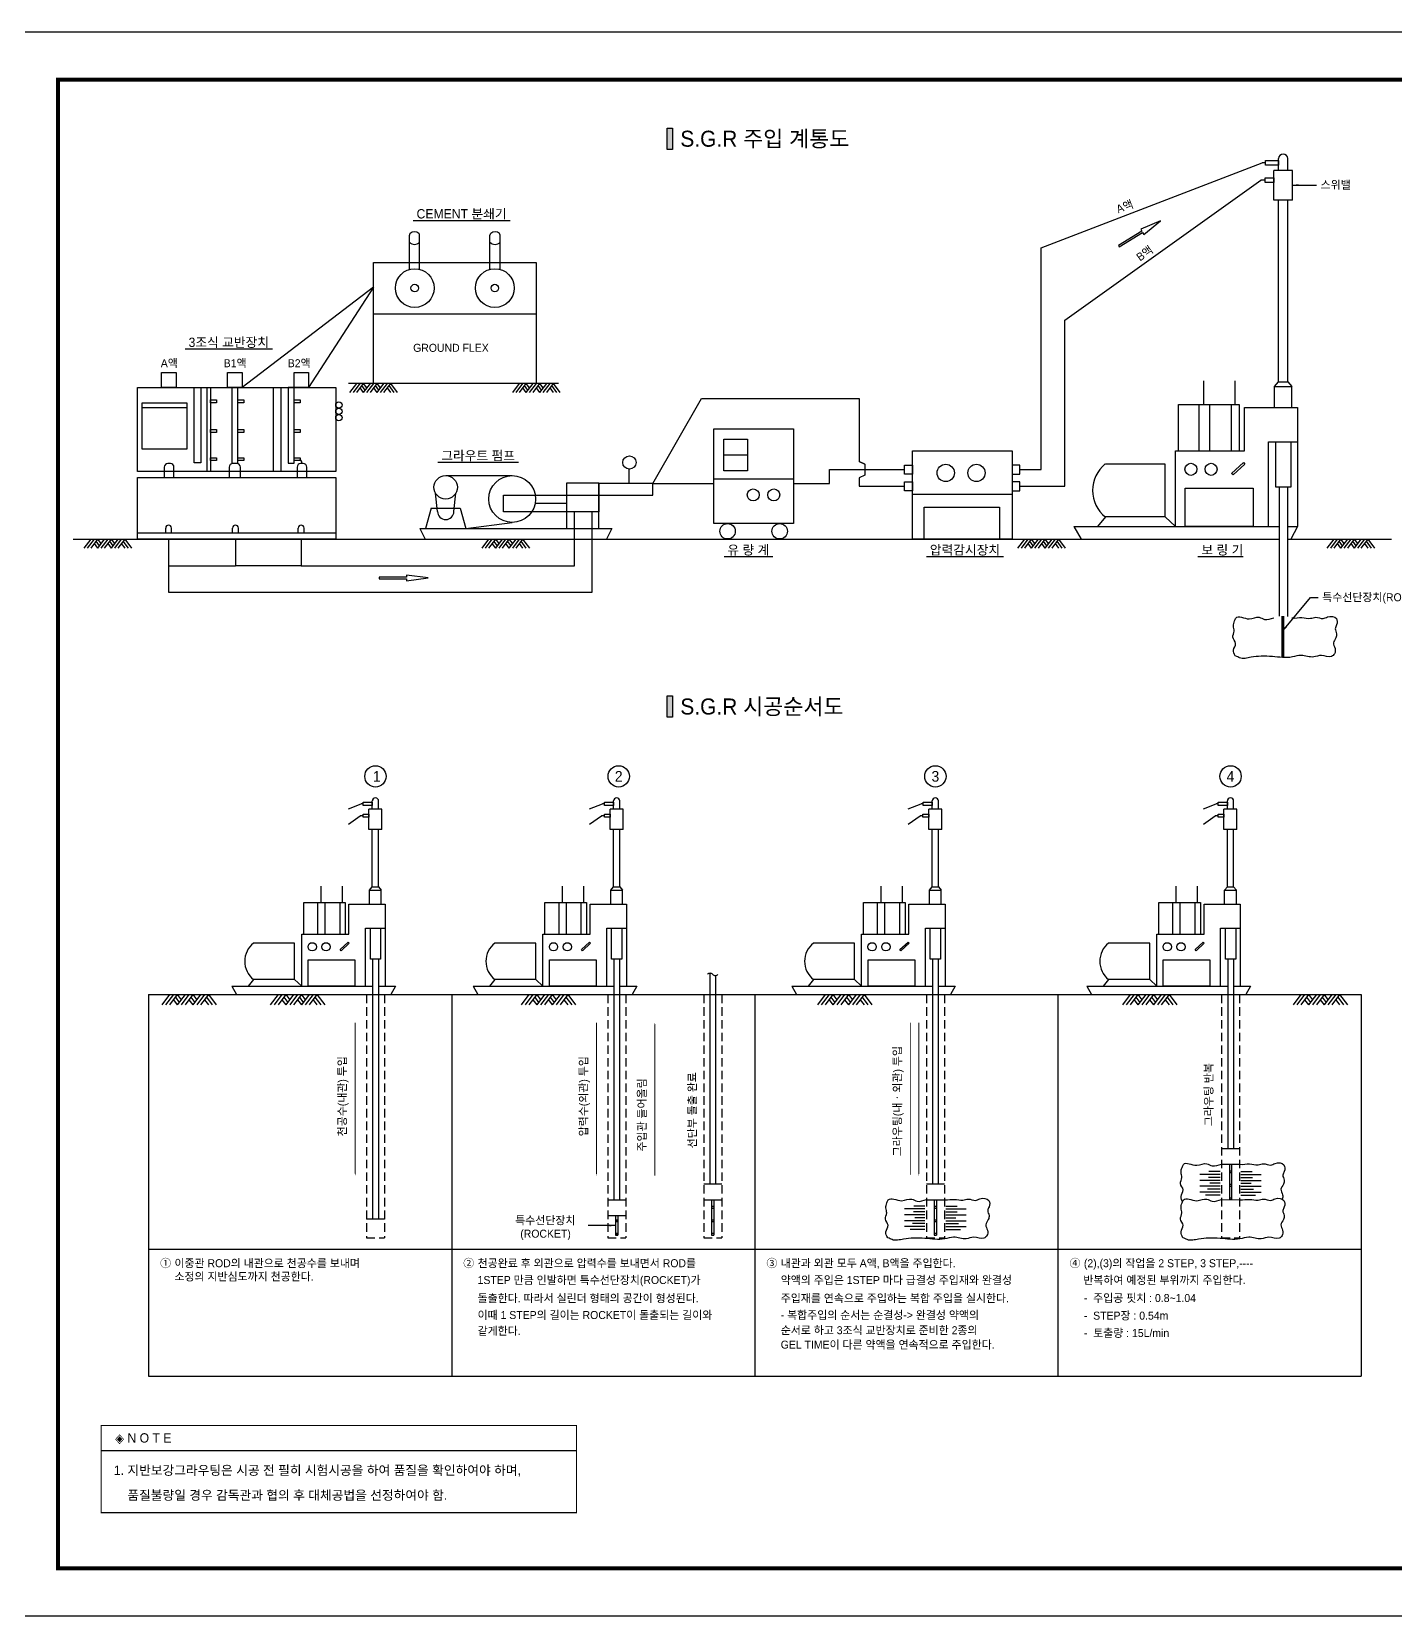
# Model space of a CAD drawing. Header units: millimetres. Extents: x 1073475 to 2890243, y -1340830 to -367733.
# Drawn here: x 2798062 to 2803177, y -373673 to -367733 of the extents above; entities that cross this region are included whole.
import ezdxf
from ezdxf.enums import TextEntityAlignment as Align

# ---------------------------------------------------------------- set-up
doc = ezdxf.new("R2010")
doc.units = ezdxf.units.MM
doc.header["$LTSCALE"] = 50
doc.linetypes.add('HIDDEN', pattern=[9.525, 6.35, -3.175])
for name, color, linetype in [('0-재료표-1', 3, 'Continuous'), ('0-재료표-T', 7, 'Continuous'), ('11', 11, 'Continuous'), ('2', 3, 'Continuous'), ('C-TE', 7, 'Continuous'), ('TEX', 3, 'Continuous'), ('TEXT', 3, 'Continuous'), ('TITLE-2', 3, 'Continuous')]:
    doc.layers.add(name, color=color, linetype=linetype)
doc.styles.add('RXHG', font='arial.ttf')
doc.styles.get("Standard").update_dxf_attribs({"font": ''})
doc.styles.add('돋움', font='')
doc.styles.get('Standard').set_extended_font_data('Dotum')
doc.styles.get('돋움').set_extended_font_data('Dotum')

# ---------------------------------------------------------------- blocks, each defined once
blk = doc.blocks.new('dbox')
at = {"layer": '11'}
for p, q in [((4288, 57600), (81088, 57600)), ((4288, 1800), (4288, 57600)), ((81088, 1800), (4288, 1800))]:
    blk.add_line(p, q, dxfattribs=at)
at = {"layer": '11', "const_width": 150}
blk.add_lwpolyline([(81088, 1800), (4288, 1800), (4288, 57600), (81088, 57600)], close=True, dxfattribs=at)
at = {"layer": 'TEXT', "color": 7}
for p, q in [((0, 59400), (84100, 59400)), ((84100, 0), (0, 0))]:
    blk.add_line(p, q, dxfattribs=at)
at = {"layer": 'TEX', "color": 6, "linetype": 'Continuous', "style": 'RXHG', "width": 1}
for tag, p in [('일자', (76628, 15972)), ('축척', (76628, 13925)), ('설계번호', (76684, 12170))]:
    blk.add_attdef(tag, p, '', height=300, dxfattribs=at)
at = {"layer": 'TEX', "color": 7, "linetype": 'Continuous', "style": 'RXHG', "width": 1}
blk.add_attdef('파일명', (81840, 4453), '', height=300, rotation=90, dxfattribs=at)
at = {"layer": 'TEX', "linetype": 'Continuous', "style": 'RXHG', "width": 1}
for tag, p in [('도면명-1', (77799, 3389)), ('도면명-2', (77799, 2662))]:
    blk.add_attdef(tag, text='', height=400, dxfattribs=at).set_placement(p, align=Align.CENTER)
blk = doc.blocks.new('A$C6CFE5EF2')
at = {"layer": 'C-TE'}
for p, q in [((243, 324), (0, 0)), ((364, 324), (121, 0)), ((486, 324), (243, 0)), ((364, 162), (486, 0)), ((425, 243), (547, 81)), ((486, 324), (607, 162)), ((729, 324), (486, 0)), ((850, 324), (607, 0)), ((972, 324), (729, 0)), ((850, 162), (972, 0)), ((911, 243), (1033, 81)), ((972, 324), (1093, 162)), ((1215, 324), (972, 0)), ((1336, 324), (1093, 0)), ((1458, 324), (1215, 0)), ((1336, 162), (1458, 0)), ((1397, 243), (1579, 0)), ((1458, 324), (1701, 0))]:
    blk.add_line(p, q, dxfattribs=at)
blk = doc.blocks.new('A$C1D064F1F')
at = {"color": 255}
blk.add_wipeout([(0, 0), (1836.4, 0), (1836.4, -381.5), (0, -381.5)], dxfattribs=at).dxf.layer = '0-재료표-1'
at = {"layer": '0-재료표-1'}
blk.add_line((27.2, -120.6), (1809.1, -120.6), dxfattribs=at)
at = {"layer": '0-재료표-1', "const_width": 3.89}
blk.add_lwpolyline([(1809.1, -354.2), (1809.1, -27.2), (27.2, -27.2), (27.2, -354.2)], close=True, dxfattribs=at)
at = {"layer": '0-재료표-T', "style": '돋움'}
for s, p in [('◈ N O T E', (79.3, -73.9)), ('1. 지반보강그라우팅은 시공 전 필히 시험시공을 하여 품질을 확인하여야 하며,', (74.3, -195.1)), ('    품질불량일 경우 감독관과 협의 후 대체공법을 선정하여야 함.', (74.3, -288.5))]:
    blk.add_text(s, height=35, dxfattribs=at).set_placement(p, align=Align.MIDDLE_LEFT)

msp = doc.modelspace()

# ---------------------------------------------------------------- hatches: boundary and pattern name
h = msp.add_hatch(color=256)
h.paths.add_polyline_path([(2802563.1, -372009.9), (2802563.1, -372002.9), (2802554.5, -372002.9), (2802554.5, -372009.9)])
h.paths.add_polyline_path([(2802554.5, -372060.3), (2802563.1, -372060.3), (2802563.1, -372053.3), (2802554.5, -372053.3)])
h.paths.add_polyline_path([(2802563.1, -372110.8), (2802563.1, -372103.8), (2802554.5, -372103.8), (2802554.5, -372110.8)])
h = msp.add_hatch(color=256)
h.paths.add_polyline_path([(2800621.1, -372143.1), (2800621.1, -372136.1), (2800612.5, -372136.1), (2800612.5, -372143.1)])
h.paths.add_polyline_path([(2800612.5, -372193.6), (2800621.1, -372193.6), (2800621.1, -372186.6), (2800612.5, -372186.6)])
h.paths.add_polyline_path([(2800621.1, -372244), (2800621.1, -372237), (2800612.5, -372237), (2800612.5, -372244)])
h = msp.add_hatch(color=256)
h.paths.add_polyline_path([(2801456.1, -372143.1), (2801456.1, -372136.1), (2801447.5, -372136.1), (2801447.5, -372143.1)])
h.paths.add_polyline_path([(2801447.5, -372193.6), (2801456.1, -372193.6), (2801456.1, -372186.6), (2801447.5, -372186.6)])
h.paths.add_polyline_path([(2801456.1, -372244), (2801456.1, -372237), (2801447.5, -372237), (2801447.5, -372244)])
h = msp.add_hatch(color=256)
h.paths.add_polyline_path([(2800261.1, -372193.6), (2800261.1, -372186.6), (2800252.5, -372186.6), (2800252.5, -372193.6)])
h.paths.add_polyline_path([(2800261.1, -372244), (2800261.1, -372237), (2800252.5, -372237), (2800252.5, -372244)])
at = {"layer": 'TITLE-2'}
for points in [[(2800445.2, -368174.2), (2800465.2, -368174.2), (2800465.2, -368094.2), (2800445.2, -368094.2)], [(2800445.2, -370302.6), (2800465.2, -370302.6), (2800465.2, -370222.6), (2800445.2, -370222.6)]]:
    msp.add_hatch(color=2, dxfattribs=at).paths.add_polyline_path(points)

# ---------------------------------------------------------------- linework, layer by layer
at = {"color": 1}
for p, q in [((2802739.2, -368253.2), (2802739.2, -368208.7)), ((2802773.4, -368253.2), (2802773.4, -368208.7)), ((2802689.8, -368225), (2802677.9, -368225)), ((2802720.8, -368364.5), (2802720.8, -368253.2)), ((2802791.9, -368253.2), (2802720.8, -368253.2)), ((2802791.9, -368364.5), (2802791.9, -368253.2)), ((2802688.7, -368289.9), (2802672.9, -368289.9)), ((2802791.9, -368364.5), (2802720.8, -368364.5)), ((2799478.9, -368624.3), (2799478.9, -368496.1)), ((2799517.2, -368623.8), (2799517.2, -368496.1)), ((2799781.3, -368623.8), (2799781.3, -368496.1)), ((2799819.6, -368624.3), (2799819.6, -368496.1)), ((2799344.1, -368790.6), (2799954.4, -368790.6)), ((2802459.1, -369131.1), (2802459.1, -369042.4)), ((2802576.6, -369131.1), (2802576.6, -369042.4)), ((2802724.2, -369062.9), (2802739.2, -369045.6)), ((2802739.2, -369045.6), (2802773.4, -369045.6)), ((2802773.4, -369045.6), (2802788.4, -369062.9)), ((2798814.3, -369352), (2798814.3, -369066.2)), ((2798835.8, -369352.5), (2798835.8, -369066.2)), ((2798968.2, -369066.2), (2798968.2, -369382.1)), ((2798997, -369066.2), (2798997, -369382.1)), ((2802724.2, -369141.2), (2802724.2, -369062.9)), ((2802724.2, -369062.9), (2802788.4, -369062.9)), ((2802788.4, -369141.2), (2802788.4, -369062.9)), ((2798476.3, -369142.4), (2798644.3, -369142.4)), ((2802363.9, -369303.7), (2802363.9, -369131.1)), ((2802363.9, -369131.1), (2802591.4, -369131.1)), ((2802440.6, -369303.7), (2802440.6, -369131.1)), ((2802480.8, -369303.7), (2802480.8, -369131.1)), ((2802562.5, -369303.7), (2802562.5, -369131.1)), ((2802591.4, -369131.1), (2802591.4, -369303.7)), ((2802701.6, -369270.8), (2802810, -369270.8)), ((2802701.6, -369588), (2802701.6, -369270.8)), ((2800747, -369320.2), (2800658, -369320.2)), ((2799615.1, -369397.1), (2799864.6, -369397.1)), ((2802314.3, -369353.6), (2802089.3, -369353.6)), ((2802314.3, -369551.8), (2802314.3, -369353.6)), ((2799584.3, -369531.1), (2799577.3, -369463.1)), ((2799645.8, -369531.1), (2799652.9, -369463.1)), ((2800620.9, -369409.7), (2800919.1, -369409.7)), ((2801366.4, -369467.1), (2801739.3, -369467.1)), ((2799561, -369519.5), (2799539.7, -369595.2)), ((2799561, -369519.5), (2799669.2, -369519.5)), ((2799669.2, -369519.5), (2799690.4, -369595.2)), ((2800068.7, -369502.1), (2799950.6, -369502.1)), ((2799690.4, -369595.2), (2799864.6, -369572.5)), ((2802089.3, -369551.8), (2802060, -369588)), ((2802314.3, -369551.8), (2802089.3, -369551.8)), ((2802353, -369588), (2802314.3, -369551.8)), ((2799202.6, -369613.2), (2798459.3, -369613.2)), ((2798564.9, -369613.2), (2798564.9, -369593.6)), ((2798586.7, -369613.2), (2798586.7, -369593.6)), ((2798815.5, -369613.2), (2798815.5, -369593.6)), ((2798837.4, -369613.2), (2798837.4, -369593.6)), ((2799062, -369613.2), (2799062, -369593.6)), ((2799083.8, -369613.2), (2799083.8, -369593.6)), ((2799518.4, -369595.2), (2799538.6, -369634.8)), ((2799518.4, -369595.2), (2800238.8, -369595.2)), ((2800238.8, -369595.2), (2800218.5, -369634.8)), ((2801971.1, -369588), (2801998, -369634.8)), ((2801971.1, -369588), (2802741, -369588)), ((2802772, -369588), (2802810, -369588)), ((2802810, -369588), (2802784.6, -369634.8)), ((2799250.1, -370645.9), (2799297.9, -370627.6)), ((2799306, -370627.6), (2799297.9, -370627.6)), ((2799376.1, -370646.9), (2799327.3, -370646.9)), ((2799327.3, -370723.2), (2799327.3, -370646.9)), ((2799339.9, -370646.9), (2799339.9, -370616.4)), ((2799363.4, -370646.9), (2799363.4, -370616.4)), ((2799376.1, -370723.2), (2799376.1, -370646.9)), ((2800155.1, -370645.9), (2800202.9, -370627.6)), ((2800211, -370627.6), (2800202.9, -370627.6)), ((2800281.1, -370646.9), (2800232.3, -370646.9)), ((2800232.3, -370723.2), (2800232.3, -370646.9)), ((2800244.9, -370646.9), (2800244.9, -370616.4)), ((2800268.4, -370646.9), (2800268.4, -370616.4)), ((2800281.1, -370723.2), (2800281.1, -370646.9)), ((2801350.1, -370645.9), (2801397.9, -370627.6)), ((2801406, -370627.6), (2801397.9, -370627.6)), ((2801476.1, -370646.9), (2801427.3, -370646.9)), ((2801427.3, -370723.2), (2801427.3, -370646.9)), ((2801439.9, -370646.9), (2801439.9, -370616.4)), ((2801463.4, -370646.9), (2801463.4, -370616.4)), ((2801476.1, -370723.2), (2801476.1, -370646.9)), ((2802457.1, -370645.9), (2802504.9, -370627.6)), ((2802513, -370627.6), (2802504.9, -370627.6)), ((2802583.1, -370646.9), (2802534.3, -370646.9)), ((2802534.3, -370723.2), (2802534.3, -370646.9)), ((2802546.9, -370646.9), (2802546.9, -370616.4)), ((2802570.4, -370646.9), (2802570.4, -370616.4)), ((2802583.1, -370723.2), (2802583.1, -370646.9)), ((2799250.1, -370703.7), (2799294.5, -370672.1)), ((2799305.3, -370672.1), (2799294.5, -370672.1)), ((2800155.1, -370703.7), (2800199.5, -370672.1)), ((2800210.3, -370672.1), (2800199.5, -370672.1)), ((2801350.1, -370703.7), (2801394.5, -370672.1)), ((2801405.3, -370672.1), (2801394.5, -370672.1)), ((2802457.1, -370703.7), (2802501.5, -370672.1)), ((2802512.3, -370672.1), (2802501.5, -370672.1)), ((2799376.1, -370723.2), (2799327.3, -370723.2)), ((2800281.1, -370723.2), (2800232.3, -370723.2)), ((2801476.1, -370723.2), (2801427.3, -370723.2)), ((2802583.1, -370723.2), (2802534.3, -370723.2)), ((2799147.9, -370997.2), (2799147.9, -370936.4)), ((2799228.5, -370997.2), (2799228.5, -370936.4)), ((2799329.7, -370950.5), (2799339.9, -370938.6)), ((2799329.7, -370950.5), (2799373.7, -370950.5)), ((2799329.7, -371004.1), (2799329.7, -370950.5)), ((2799339.9, -370938.6), (2799363.4, -370938.6)), ((2799363.4, -370938.6), (2799373.7, -370950.5)), ((2799373.7, -371004.1), (2799373.7, -370950.5)), ((2800052.9, -370997.2), (2800052.9, -370936.4)), ((2800133.5, -370997.2), (2800133.5, -370936.4)), ((2800234.7, -370950.5), (2800244.9, -370938.6)), ((2800234.7, -371004.1), (2800234.7, -370950.5)), ((2800234.7, -370950.5), (2800278.7, -370950.5)), ((2800244.9, -370938.6), (2800268.4, -370938.6)), ((2800268.4, -370938.6), (2800278.7, -370950.5)), ((2800278.7, -371004.1), (2800278.7, -370950.5)), ((2801247.9, -370997.2), (2801247.9, -370936.4)), ((2801328.5, -370997.2), (2801328.5, -370936.4)), ((2801429.7, -370950.5), (2801439.9, -370938.6)), ((2801429.7, -371004.1), (2801429.7, -370950.5)), ((2801429.7, -370950.5), (2801473.7, -370950.5)), ((2801439.9, -370938.6), (2801463.4, -370938.6)), ((2801463.4, -370938.6), (2801473.7, -370950.5)), ((2801473.7, -371004.1), (2801473.7, -370950.5)), ((2802354.9, -370997.2), (2802354.9, -370936.4)), ((2802435.5, -370997.2), (2802435.5, -370936.4)), ((2802536.7, -370950.5), (2802546.9, -370938.6)), ((2802536.7, -371004.1), (2802536.7, -370950.5)), ((2802536.7, -370950.5), (2802580.7, -370950.5)), ((2802546.9, -370938.6), (2802570.4, -370938.6)), ((2802570.4, -370938.6), (2802580.7, -370950.5)), ((2802580.7, -371004.1), (2802580.7, -370950.5)), ((2799082.6, -370997.2), (2799238.6, -370997.2)), ((2799082.6, -371115.6), (2799082.6, -370997.2)), ((2799135.2, -371115.6), (2799135.2, -370997.2)), ((2799162.8, -371115.6), (2799162.8, -370997.2)), ((2799218.8, -371115.6), (2799218.8, -370997.2)), ((2799238.6, -370997.2), (2799238.6, -371115.6)), ((2799987.6, -370997.2), (2800143.6, -370997.2)), ((2799987.6, -371115.6), (2799987.6, -370997.2)), ((2800040.2, -371115.6), (2800040.2, -370997.2)), ((2800067.8, -371115.6), (2800067.8, -370997.2)), ((2800123.8, -371115.6), (2800123.8, -370997.2)), ((2800143.6, -370997.2), (2800143.6, -371115.6)), ((2801182.6, -370997.2), (2801338.6, -370997.2)), ((2801182.6, -371115.6), (2801182.6, -370997.2)), ((2801235.2, -371115.6), (2801235.2, -370997.2)), ((2801262.8, -371115.6), (2801262.8, -370997.2)), ((2801318.8, -371115.6), (2801318.8, -370997.2)), ((2801338.6, -370997.2), (2801338.6, -371115.6)), ((2802289.6, -370997.2), (2802445.6, -370997.2)), ((2802289.6, -371115.6), (2802289.6, -370997.2)), ((2802342.2, -371115.6), (2802342.2, -370997.2)), ((2802369.8, -371115.6), (2802369.8, -370997.2)), ((2802425.8, -371115.6), (2802425.8, -370997.2)), ((2802445.6, -370997.2), (2802445.6, -371115.6)), ((2799314.2, -371310.5), (2799314.2, -371093)), ((2799314.2, -371093), (2799388.5, -371093)), ((2800219.2, -371093), (2800293.5, -371093)), ((2800219.2, -371310.5), (2800219.2, -371093)), ((2801414.2, -371093), (2801488.5, -371093)), ((2801414.2, -371310.5), (2801414.2, -371093)), ((2802521.2, -371093), (2802595.5, -371093)), ((2802521.2, -371310.5), (2802521.2, -371093)), ((2799048.6, -371149.8), (2798894.3, -371149.8)), ((2799048.6, -371285.7), (2799048.6, -371149.8)), ((2799953.6, -371149.8), (2799799.3, -371149.8)), ((2799953.6, -371285.7), (2799953.6, -371149.8)), ((2801148.6, -371149.8), (2800994.3, -371149.8)), ((2801148.6, -371285.7), (2801148.6, -371149.8)), ((2802255.6, -371149.8), (2802101.3, -371149.8)), ((2802255.6, -371285.7), (2802255.6, -371149.8)), ((2798894.3, -371285.7), (2798874.2, -371310.5)), ((2799048.6, -371285.7), (2798894.3, -371285.7)), ((2799075.1, -371310.5), (2799048.6, -371285.7)), ((2799799.3, -371285.7), (2799779.2, -371310.5)), ((2799953.6, -371285.7), (2799799.3, -371285.7)), ((2799980.1, -371310.5), (2799953.6, -371285.7)), ((2800994.3, -371285.7), (2800974.2, -371310.5)), ((2801148.6, -371285.7), (2800994.3, -371285.7)), ((2801175.1, -371310.5), (2801148.6, -371285.7)), ((2802101.3, -371285.7), (2802081.2, -371310.5)), ((2802255.6, -371285.7), (2802101.3, -371285.7)), ((2802282.1, -371310.5), (2802255.6, -371285.7)), ((2798813.2, -371310.5), (2799341.2, -371310.5)), ((2798813.2, -371310.5), (2798830.6, -371342.6)), ((2799362.5, -371310.5), (2799426.5, -371310.5)), ((2799426.5, -371310.5), (2799409.1, -371342.6)), ((2799718.2, -371310.5), (2799735.6, -371342.6)), ((2799718.2, -371310.5), (2800246.2, -371310.5)), ((2800267.5, -371310.5), (2800331.5, -371310.5)), ((2800331.5, -371310.5), (2800314.1, -371342.6)), ((2800913.2, -371310.5), (2800930.6, -371342.6)), ((2800913.2, -371310.5), (2801441.2, -371310.5)), ((2801462.5, -371310.5), (2801526.5, -371310.5)), ((2801526.5, -371310.5), (2801509.1, -371342.6)), ((2802020.2, -371310.5), (2802037.6, -371342.6)), ((2802020.2, -371310.5), (2802548.2, -371310.5)), ((2802569.5, -371310.5), (2802633.5, -371310.5)), ((2802633.5, -371310.5), (2802616.1, -371342.6))]:
    msp.add_line(p, q, dxfattribs=at)
at = {"color": 5}
for p, q in [((2801848.1, -368543.2), (2802677.9, -368225)), ((2801937.4, -368814.7), (2802672.9, -368289.9)), ((2801848.1, -369374.8), (2801848.1, -368543.2)), ((2799344.1, -368690.6), (2798851.3, -369066.2)), ((2799344.1, -368690.6), (2799100.8, -369066.2)), ((2801937.4, -369437.2), (2801937.4, -368814.7)), ((2801187.5, -369354.1), (2801165.7, -369344.2)), ((2800302.9, -369426.3), (2800302.9, -369372.9)), ((2801054.8, -369374.8), (2801336.6, -369374.8)), ((2801054.8, -369426.3), (2801054.8, -369374.8)), ((2801769.1, -369374.8), (2801848.1, -369374.8)), ((2800391.6, -369426.3), (2800620.9, -369426.3)), ((2800919.1, -369426.3), (2801054.8, -369426.3)), ((2801769.1, -369437.2), (2801937.4, -369437.2)), ((2800098.1, -369735), (2800098.1, -369532.3)), ((2800165.1, -369834.1), (2800165.1, -369532.3)), ((2798575.8, -369634.8), (2798575.8, -369834.1)), ((2798826.5, -369634.8), (2798826.5, -369735)), ((2799072.9, -369634.8), (2799072.9, -369735)), ((2798575.8, -369735), (2798826.5, -369735)), ((2799072.9, -369735), (2798826.5, -369735)), ((2799072.9, -369735), (2800098.1, -369735)), ((2798575.8, -369834.1), (2800165.1, -369834.1))]:
    msp.add_line(p, q, dxfattribs=at)
at = {"color": 13}
for p, q in [((2802791.9, -368308), (2802881.5, -368308)), ((2802754.8, -369979.1), (2802859.1, -369854.1)), ((2802859.1, -369854.1), (2802887.8, -369854.1)), ((2800252.5, -372208), (2800150.1, -372208))]:
    msp.add_line(p, q, dxfattribs=at)
at = {"color": 104}
for p, q in [((2802739.2, -369045.6), (2802739.2, -368364.5)), ((2802773.4, -369045.6), (2802773.4, -368364.5)), ((2802741, -369440.9), (2802741, -369923.7)), ((2802772, -369440.9), (2802772, -369925.3)), ((2799339.9, -370938.6), (2799339.9, -370723.2)), ((2799363.4, -370938.6), (2799363.4, -370723.2)), ((2800244.9, -370938.6), (2800244.9, -370723.2)), ((2800268.4, -370938.6), (2800268.4, -370723.2)), ((2801439.9, -370938.6), (2801439.9, -370723.2)), ((2801463.4, -370938.6), (2801463.4, -370723.2)), ((2802546.9, -370938.6), (2802546.9, -370723.2)), ((2802570.4, -370938.6), (2802570.4, -370723.2)), ((2799341.2, -371209.7), (2799341.2, -372182.7)), ((2799362.5, -371209.7), (2799362.5, -372182.7)), ((2800246.2, -371209.7), (2800246.2, -372111.3)), ((2800267.5, -371209.7), (2800267.5, -372111.3)), ((2801441.2, -371209.7), (2801441.2, -372052.5)), ((2801462.5, -371209.7), (2801462.5, -372052.5)), ((2802548.2, -371209.7), (2802548.2, -371919.8)), ((2802569.5, -371209.7), (2802569.5, -371919.8)), ((2800606.2, -371262.8), (2800606.2, -372052.5)), ((2800627.5, -371271.2), (2800627.5, -372052.5)), ((2802554.5, -371978.6), (2802554.5, -372110.8)), ((2802554.5, -372002.9), (2802554.5, -372009.9)), ((2802554.5, -372002.9), (2802563.1, -372002.9)), ((2802554.5, -372009.9), (2802563.1, -372009.9)), ((2802563.1, -371978.6), (2802563.1, -372110.8)), ((2802554.5, -372053.3), (2802554.5, -372060.3)), ((2802554.5, -372053.3), (2802563.1, -372053.3)), ((2802554.5, -372060.3), (2802563.1, -372060.3)), ((2800612.5, -372111.3), (2800612.5, -372244)), ((2800612.5, -372136.1), (2800612.5, -372143.1)), ((2800612.5, -372136.1), (2800621.1, -372136.1)), ((2800621.1, -372111.3), (2800621.1, -372244)), ((2801447.5, -372111.3), (2801447.5, -372244)), ((2801447.5, -372136.1), (2801456.1, -372136.1)), ((2801447.5, -372136.1), (2801447.5, -372143.1)), ((2801456.1, -372111.3), (2801456.1, -372244)), ((2802554.5, -372103.8), (2802563.1, -372103.8)), ((2802554.5, -372110.8), (2802563.1, -372110.8)), ((2800252.5, -372170.1), (2800252.5, -372244)), ((2800252.5, -372186.6), (2800261.1, -372186.6)), ((2800252.5, -372186.6), (2800252.5, -372193.6)), ((2800252.5, -372193.6), (2800261.1, -372193.6)), ((2800261.1, -372170.1), (2800261.1, -372244)), ((2800612.5, -372143.1), (2800621.1, -372143.1)), ((2800612.5, -372186.6), (2800621.1, -372186.6)), ((2800612.5, -372186.6), (2800612.5, -372193.6)), ((2800612.5, -372193.6), (2800621.1, -372193.6)), ((2801447.5, -372143.1), (2801456.1, -372143.1)), ((2801447.5, -372186.6), (2801456.1, -372186.6)), ((2801447.5, -372186.6), (2801447.5, -372193.6)), ((2801447.5, -372193.6), (2801456.1, -372193.6)), ((2800252.5, -372237), (2800261.1, -372237)), ((2800252.5, -372244), (2800261.1, -372244)), ((2800612.5, -372237), (2800621.1, -372237)), ((2800612.5, -372244), (2800621.1, -372244)), ((2801447.5, -372237), (2801456.1, -372237)), ((2801447.5, -372244), (2801456.1, -372244))]:
    msp.add_line(p, q, dxfattribs=at)
at = {"color": 7}
msp.add_line((2800037.7, -369051.3), (2799250.7, -369051.3), dxfattribs=at)
at = {"color": 3}
for p, q in [((2798217.7, -369634.8), (2802741, -369634.8)), ((2802772, -369634.8), (2803162.1, -369634.8))]:
    msp.add_line(p, q, dxfattribs=at)
at = {"color": 6, "linetype": 'HIDDEN', "ltscale": 0.1}
for p, q in [((2799318.2, -371342.6), (2799318.2, -372254.1)), ((2799385.4, -371342.6), (2799385.4, -372254.1)), ((2800223.2, -371342.6), (2800223.2, -372254.1)), ((2800290.4, -371342.6), (2800290.4, -372254.1)), ((2800583.2, -371342.6), (2800583.2, -372254.1)), ((2800650.4, -371342.6), (2800650.4, -372254.1)), ((2801418.2, -371342.6), (2801418.2, -372254.1)), ((2801485.4, -371342.6), (2801485.4, -372254.1)), ((2802525.2, -371342.6), (2802525.2, -372254.1)), ((2802592.4, -371342.6), (2802592.4, -372254.1)), ((2799318.2, -372254.1), (2799385.4, -372254.1)), ((2800223.2, -372254.1), (2800290.4, -372254.1)), ((2800583.2, -372254.1), (2800650.4, -372254.1)), ((2801418.2, -372254.1), (2801485.4, -372254.1)), ((2802525.2, -372254.1), (2802592.4, -372254.1))]:
    msp.add_line(p, q, dxfattribs=at)
for p, q in [((2802525.2, -371919.8), (2802592.4, -371919.8)), ((2802519.5, -372017), (2802443.5, -372017)), ((2802519.5, -372006), (2802477.5, -372006)), ((2802525.2, -371978.6), (2802592.4, -371978.6)), ((2802598.1, -372006), (2802640.1, -372006)), ((2802598.1, -372017), (2802674.1, -372017)), ((2800583.2, -372052.5), (2800650.4, -372052.5)), ((2801418.2, -372052.5), (2801485.4, -372052.5)), ((2802519.5, -372039), (2802443.5, -372039)), ((2802519.5, -372061), (2802443.5, -372061)), ((2802519.5, -372072), (2802472.5, -372072)), ((2802519.5, -372028), (2802476.5, -372028)), ((2802519.5, -372050), (2802481.5, -372050)), ((2802598.1, -372028), (2802641.1, -372028)), ((2802598.1, -372039), (2802674.1, -372039)), ((2802598.1, -372050), (2802636.1, -372050)), ((2802598.1, -372061), (2802674.1, -372061)), ((2802598.1, -372072), (2802645.1, -372072)), ((2800223.2, -372111.3), (2800290.4, -372111.3)), ((2800583.2, -372111.3), (2800650.4, -372111.3)), ((2801412.5, -372135), (2801370.5, -372135)), ((2801418.2, -372111.3), (2801485.4, -372111.3)), ((2801491.1, -372135), (2801533.1, -372135)), ((2802519.5, -372083), (2802443.5, -372083)), ((2802519.5, -372094), (2802464.5, -372094)), ((2802525.2, -372111), (2802592.4, -372111.3)), ((2802598.1, -372083), (2802674.1, -372083)), ((2802598.1, -372094), (2802653.1, -372094)), ((2799318.2, -372182.7), (2799385.4, -372182.7)), ((2800223.2, -372170.1), (2800290.4, -372170.1)), ((2801412.5, -372146), (2801336.5, -372146)), ((2801412.5, -372168), (2801336.5, -372168)), ((2801412.5, -372190), (2801336.5, -372190)), ((2801412.5, -372157), (2801369.5, -372157)), ((2801412.5, -372179), (2801374.5, -372179)), ((2801491.1, -372146), (2801567.1, -372146)), ((2801491.1, -372157), (2801534.1, -372157)), ((2801491.1, -372168), (2801567.1, -372168)), ((2801491.1, -372179), (2801529.1, -372179)), ((2801491.1, -372190), (2801567.1, -372190)), ((2801412.5, -372212), (2801336.5, -372212)), ((2801412.5, -372223), (2801357.5, -372223)), ((2801412.5, -372201), (2801365.5, -372201)), ((2801491.1, -372201), (2801538.1, -372201)), ((2801491.1, -372212), (2801567.1, -372212)), ((2801491.1, -372223), (2801546.1, -372223))]:
    msp.add_line(p, q)
at = {"color": 1}
for points in [[(2802689.8, -368216.5), (2802739.2, -368216.5), (2802739.2, -368233.4), (2802689.8, -368233.4)], [(2802688.7, -368281.4), (2802720.8, -368281.4), (2802720.8, -368298.3), (2802688.7, -368298.3)], [(2802296.7, -368441.5), (2802221.8, -368473.9), (2802226.1, -368481), (2802138.1, -368534.3), (2802140.9, -368539.1), (2802228.9, -368485.7), (2802233.2, -368492.8)], [(2799344.1, -368598.8), (2799954.4, -368598.8), (2799954.4, -369051.3), (2799344.1, -369051.3)], [(2798549.3, -369010.2), (2798603.6, -369010.2), (2798603.6, -369066.2), (2798549.3, -369066.2)], [(2798797, -369010.2), (2798851.3, -369010.2), (2798851.3, -369066.2), (2798797, -369066.2)], [(2799046.5, -369010.2), (2799100.8, -369010.2), (2799100.8, -369066.2), (2799046.5, -369066.2)], [(2798459.3, -369066.2), (2799202.6, -369066.2), (2799202.6, -369382.1), (2798459.3, -369382.1)], [(2798671.5, -369066.2), (2798696.9, -369066.2), (2798696.9, -369349.3), (2798671.5, -369349.3)], [(2798720.7, -369066.2), (2798732.5, -369066.2), (2798732.5, -369382.1), (2798720.7, -369382.1)], [(2799046.5, -369066.2), (2799024.8, -369066.2), (2799024.8, -369350.8), (2799046.5, -369350.8)], [(2798476.3, -369123.8), (2798644.3, -369123.8), (2798644.3, -369298.4), (2798476.3, -369298.4)], [(2798732.5, -369113.6), (2798755, -369113.6), (2798755, -369123.9), (2798732.5, -369123.9)], [(2798835.8, -369113.6), (2798858.3, -369113.6), (2798858.3, -369123.9), (2798835.8, -369123.9)], [(2799046.5, -369113.6), (2799068.9, -369113.6), (2799068.9, -369123.9), (2799046.5, -369123.9)], [(2798732.5, -369224.6), (2798755, -369224.6), (2798755, -369235), (2798732.5, -369235)], [(2798835.8, -369224.6), (2798858.3, -369224.6), (2798858.3, -369235), (2798835.8, -369235)], [(2799046.5, -369224.6), (2799068.9, -369224.6), (2799068.9, -369235), (2799046.5, -369235)], [(2800919.1, -369576.9), (2800620.9, -369576.9), (2800620.9, -369221.7), (2800919.1, -369221.7)], [(2800658, -369260.8), (2800747, -369260.8), (2800747, -369379.7), (2800658, -369379.7)], [(2802728.3, -369270.8), (2802784.7, -369270.8), (2802784.7, -369440.9), (2802728.3, -369440.9)], [(2798732.5, -369330.4), (2798755, -369330.4), (2798755, -369340.8), (2798732.5, -369340.8)], [(2798835.8, -369330.4), (2798858.3, -369330.4), (2798858.3, -369340.8), (2798835.8, -369340.8)], [(2799046.5, -369330.4), (2799068.9, -369330.4), (2799068.9, -369340.8), (2799046.5, -369340.8)], [(2801366.4, -369304.1), (2801739.3, -369304.1), (2801739.3, -369634.8), (2801366.4, -369634.8)], [(2802607.6, -369348.1), (2802613, -369354), (2802568.2, -369394.8), (2802562.8, -369388.9)], [(2798459.3, -369403.7), (2799202.6, -369403.7), (2799202.6, -369634.8), (2798459.3, -369634.8)], [(2801336.6, -369358), (2801366.4, -369358), (2801366.4, -369391.7), (2801336.6, -369391.7)], [(2801769.1, -369358), (2801739.3, -369358), (2801739.3, -369391.7), (2801769.1, -369391.7)], [(2800188.9, -369425), (2800068.7, -369425), (2800068.7, -369595.2), (2800188.9, -369595.2)], [(2801336.6, -369420.4), (2801366.4, -369420.4), (2801366.4, -369454.1), (2801336.6, -369454.1)], [(2801769.1, -369420.4), (2801739.3, -369420.4), (2801739.3, -369454.1), (2801769.1, -369454.1)], [(2802389.1, -369443.8), (2802644.2, -369443.8), (2802644.2, -369588), (2802389.1, -369588)], [(2799831.5, -369470.7), (2800188.9, -369470.7), (2800188.9, -369533.4), (2799831.5, -369533.4)], [(2801409.2, -369515), (2801692.7, -369515), (2801692.7, -369634.8), (2801409.2, -369634.8)], [(2799306, -370621.8), (2799339.9, -370621.8), (2799339.9, -370633.3), (2799306, -370633.3)], [(2800211, -370621.8), (2800244.9, -370621.8), (2800244.9, -370633.3), (2800211, -370633.3)], [(2801406, -370621.8), (2801439.9, -370621.8), (2801439.9, -370633.3), (2801406, -370633.3)], [(2802513, -370621.8), (2802546.9, -370621.8), (2802546.9, -370633.3), (2802513, -370633.3)], [(2799305.3, -370666.3), (2799327.3, -370666.3), (2799327.3, -370677.8), (2799305.3, -370677.8)], [(2800210.3, -370666.3), (2800232.3, -370666.3), (2800232.3, -370677.8), (2800210.3, -370677.8)], [(2801405.3, -370666.3), (2801427.3, -370666.3), (2801427.3, -370677.8), (2801405.3, -370677.8)], [(2802512.3, -370666.3), (2802534.3, -370666.3), (2802534.3, -370677.8), (2802512.3, -370677.8)], [(2799332.5, -371093), (2799371.2, -371093), (2799371.2, -371209.7), (2799332.5, -371209.7)], [(2800237.5, -371093), (2800276.2, -371093), (2800276.2, -371209.7), (2800237.5, -371209.7)], [(2801432.5, -371093), (2801471.2, -371093), (2801471.2, -371209.7), (2801432.5, -371209.7)], [(2802539.5, -371093), (2802578.2, -371093), (2802578.2, -371209.7), (2802539.5, -371209.7)], [(2799249.7, -371146), (2799253.4, -371150.1), (2799222.7, -371178.1), (2799219, -371174)], [(2800154.7, -371146), (2800158.4, -371150.1), (2800127.7, -371178.1), (2800124, -371174)], [(2801349.7, -371146), (2801353.4, -371150.1), (2801322.7, -371178.1), (2801319, -371174)], [(2802456.7, -371146), (2802460.4, -371150.1), (2802429.7, -371178.1), (2802426, -371174)], [(2799099.8, -371211.7), (2799274.8, -371211.7), (2799274.8, -371310.5), (2799099.8, -371310.5)], [(2800004.8, -371211.7), (2800179.8, -371211.7), (2800179.8, -371310.5), (2800004.8, -371310.5)], [(2801199.8, -371211.7), (2801374.8, -371211.7), (2801374.8, -371310.5), (2801199.8, -371310.5)], [(2802306.8, -371211.7), (2802481.8, -371211.7), (2802481.8, -371310.5), (2802306.8, -371310.5)]]:
    msp.add_lwpolyline(points, close=True, dxfattribs=at)
at = {"color": 5}
msp.add_lwpolyline([(2800391.6, -369426.3), (2800575.2, -369108.6), (2801165.7, -369108.6), (2801165.7, -369344.2), (2801187.5, -369354.1), (2801187.5, -369395.7), (2801165.7, -369405.6), (2801165.7, -369437.2), (2801336.6, -369437.2)], dxfattribs=at)
at = {"color": 1}
for points in [[(2802353, -369588), (2802353, -369303.7), (2802611.5, -369303.7), (2802611.5, -369141.2), (2802810, -369141.2), (2802810, -369588)], [(2799075.1, -371310.5), (2799075.1, -371115.6), (2799252.4, -371115.6), (2799252.4, -371004.1), (2799388.5, -371004.1), (2799388.5, -371310.5)], [(2799980.1, -371310.5), (2799980.1, -371115.6), (2800157.4, -371115.6), (2800157.4, -371004.1), (2800293.5, -371004.1), (2800293.5, -371310.5)], [(2801175.1, -371310.5), (2801175.1, -371115.6), (2801352.4, -371115.6), (2801352.4, -371004.1), (2801488.5, -371004.1), (2801488.5, -371310.5)], [(2802282.1, -371310.5), (2802282.1, -371115.6), (2802459.4, -371115.6), (2802459.4, -371004.1), (2802595.5, -371004.1), (2802595.5, -371310.5)]]:
    msp.add_lwpolyline(points, dxfattribs=at)
for points in [[(2798559.8, -369403.7), (2798596, -369403.7), (2798596, -369365.1, 0.414214), (2798582.7, -369351.8), (2798573.1, -369351.8, 0.414214), (2798559.8, -369365.1)], [(2798803.4, -369403.7), (2798844.9, -369403.7), (2798844.9, -369365.1, 0.414214), (2798831.6, -369351.8), (2798816.6, -369351.8, 0.414214), (2798803.4, -369365.1)], [(2799057.7, -369403.7), (2799093.8, -369403.7), (2799093.8, -369365.1, 0.414214), (2799080.6, -369351.8), (2799071, -369351.8, 0.414214), (2799057.7, -369365.1)]]:
    msp.add_lwpolyline(points, format="xyb", close=True, dxfattribs=at)
at = {"color": 5}
for points in [[(2800188.9, -369470.7), (2800391.6, -369470.7), (2800391.6, -369426.3), (2800188.9, -369426.3)], [(2799548.8, -369780.8), (2799468, -369769.7), (2799468, -369778), (2799365.1, -369778), (2799365.1, -369783.5), (2799468, -369783.5), (2799468, -369791.8)]]:
    msp.add_lwpolyline(points, close=True, dxfattribs=at)
at = {"color": 7, "linetype": 'HIDDEN', "ltscale": 0.5, "const_width": 10.5}
msp.add_lwpolyline([(2802754.8, -369923.7), (2802754.8, -370076.7)], dxfattribs=at)
at = {"color": 13}
for points in [[(2799275.8, -372021.1, 0, 18, 0), (2799275.8, -371979.2, 3.6, 3.6, 0), (2799275.8, -371447.5, 3.6, 3.6, 0)], [(2800180.8, -372021.1, 0, 18, 0), (2800180.8, -371979.2, 3.6, 3.6, 0), (2800180.8, -371447.5, 3.6, 3.6, 0)], [(2800399.8, -371447.5, 0, 18, 0), (2800399.8, -371489.4, 3.6, 3.6, 0), (2800399.8, -372021.1, 3.6, 3.6, 0)], [(2801357.8, -372021.1, 0, 18, 0), (2801357.8, -371979.2, 3.6, 3.6, 0), (2801357.8, -371447.5, 3.6, 3.6, 0)], [(2801389.8, -372021.1, 0, 18, 0), (2801389.8, -371979.2, 3.6, 3.6, 0), (2801389.8, -371447.5, 3.6, 3.6, 0)]]:
    msp.add_lwpolyline(points, format="xyseb", dxfattribs=at)
at = {"color": 1}
for centre, radius in [((2799499.1, -368694.1), 72.7), ((2799799.5, -368694.1), 72.7), ((2799499.1, -368694.1), 14.1), ((2799799.5, -368694.1), 14.1), ((2799214.5, -369132.2), 11.9), ((2799214.5, -369156), 11.9), ((2799214.5, -369179.8), 11.9), ((2799615.1, -369440.9), 43.9), ((2799864.6, -369484.8), 87.7), ((2801490.7, -369386.9), 32.4), ((2801606, -369386.9), 32.4), ((2802410.4, -369373.5), 22.6), ((2802485.8, -369373.5), 22.6), ((2800768.5, -369469.7), 22.5), ((2800845.7, -369469.7), 22.5), ((2800672.4, -369605.8), 28.9), ((2800867.7, -369605.8), 28.9), ((2799114.5, -371163.4), 15.5), ((2799166.2, -371163.4), 15.5), ((2800019.5, -371163.4), 15.5), ((2800071.2, -371163.4), 15.5), ((2801214.5, -371163.4), 15.5), ((2801266.2, -371163.4), 15.5), ((2802321.5, -371163.4), 15.5), ((2802373.2, -371163.4), 15.5)]:
    msp.add_circle(centre, radius, dxfattribs=at)
at = {"color": 5}
msp.add_circle((2800304.1, -369348), 25, dxfattribs=at)
at = {"color": 200}
for centre in [(2799351.8, -370524.4), (2800264, -370524.4), (2801451.8, -370524.4), (2802558.8, -370524.4)]:
    msp.add_circle(centre, 40, dxfattribs=at)
at = {"color": 1}
for centre, radius, start, end in [((2802756.3, -368208.7), 17.1, 90, 180), ((2802756.3, -368208.7), 17.1, 0, 90), ((2799487.6, -368496.1), 8.71, 129.46373, 180), ((2799498.1, -368508.8), 25.2, 50.53627, 129.46373), ((2799508.5, -368496.1), 8.71, 0, 50.53627), ((2799790, -368496.1), 8.71, 129.46373, 180), ((2799800.5, -368508.8), 25.2, 50.53627, 129.46373), ((2799810.9, -368496.1), 8.71, 0, 50.53627), ((2799498.1, -368505.2), 25.2, 220.39343, 319.60657), ((2799800.5, -368505.2), 25.2, 220.39343, 319.60657), ((2799054.4, -369351.3), 21.3, 358.57319, 47.14812), ((2802167.5, -369452.7), 126.3, 128.28513, 231.71487), ((2798575.8, -369593.6), 10.9, 90, 180), ((2798575.8, -369593.6), 10.9, 0, 90), ((2798826.5, -369593.6), 10.9, 90, 180), ((2798826.5, -369593.6), 10.9, 0, 90), ((2799072.9, -369593.6), 10.9, 90, 180), ((2799072.9, -369593.6), 10.9, 0, 90), ((2799615.1, -369531.1), 30.7, 180, 0), ((2799351.7, -370616.4), 11.7, 90, 180), ((2799351.7, -370616.4), 11.7, 0, 90), ((2800256.7, -370616.4), 11.7, 90, 180), ((2800256.7, -370616.4), 11.7, 0, 90), ((2801451.7, -370616.4), 11.7, 90, 180), ((2801451.7, -370616.4), 11.7, 0, 90), ((2802558.7, -370616.4), 11.7, 90, 180), ((2802558.7, -370616.4), 11.7, 0, 90), ((2798947.9, -371217.8), 86.6, 128.28513, 231.71487), ((2799852.9, -371217.8), 86.6, 128.28513, 231.71487), ((2801047.9, -371217.8), 86.6, 128.28513, 231.71487), ((2802154.9, -371217.8), 86.6, 128.28513, 231.71487)]:
    msp.add_arc(centre, radius, start, end, dxfattribs=at)
for centre, start, end in [((2800606.7, -371276.5), 43.81307, 136.18693), ((2800626.4, -371257.6), 223.81307, 316.18693)]:
    msp.add_arc(centre, 13.7, start, end)
for points, knots in [([(2802576.6, -370073, 0), (2802572.6, -370065.7, 0), (2802564.2, -370050, 0), (2802585.7, -370026, 0), (2802560.9, -370003.9, 0), (2802576.7, -369981.4, 0), (2802567.1, -369960.8, 0), (2802572.8, -369944.7, 0), (2802582.4, -369916.2, 0), (2802627.4, -369945, 0), (2802661.6, -369920.6, 0), (2802690.7, -369942.5, 0), (2802709.9, -369932.5, 0), (2802721.8, -369930, 0), (2802721.8, -369930, 0)], [0, 0, 0, 0, 230.918013, 493.406108, 744.204832, 979.576878, 1171.930719, 1366.095597, 1486.926057, 1987.825248, 2372.532929, 2587.939522, 2943.04514, 2943.86195, 2943.86195, 2943.86195, 2943.86195]), ([(2802789, -369930.2, 0), (2802789.9, -369930.2, 0), (2802802.5, -369932.4, 0), (2802825.6, -369925.1, 0), (2802855, -369936, 0), (2802880.8, -369923.7, 0), (2802903.4, -369937.6, 0), (2802926.1, -369922.6, 0), (2802960.6, -369925.4, 0), (2802959.5, -369954.9, 0), (2802948.1, -369972.2, 0), (2802959.2, -369988.5, 0), (2802954.3, -370007.2, 0), (2802939.8, -370023.9, 0), (2802953, -370044, 0), (2802951.8, -370064.3, 0), (2802931.7, -370082.9, 0), (2802901.9, -370064.5, 0), (2802865.3, -370083.7, 0), (2802828.1, -370065.5, 0), (2802777.3, -370083.6, 0), (2802726.4, -370074.9, 0), (2802675.3, -370073.9, 0), (2802634.7, -370076.4, 0), (2802600.1, -370087.2, 0), (2802584.6, -370075, 0), (2802576.6, -370073, 0)], [3616.326679, 3616.326679, 3616.326679, 3616.326679, 3643.687702, 3995.966001, 4317.369175, 4521.329955, 4795.92056, 4976.198123, 5311.60832, 5551.816563, 5700.477251, 5896.946078, 6049.916663, 6260.154623, 6478.55792, 6679.555432, 6828.21612, 7210.315583, 7506.457441, 7980.271751, 8315.681948, 9066.281708, 9497.326949, 9872.160245, 10303.205487, 10447.427538, 10447.427538, 10447.427538, 10447.427538]), ([(2802378.5, -372119.2, 0), (2802376, -372114, 0), (2802367.7, -372098.4, 0), (2802389.1, -372074.3, 0), (2802364.4, -372052.2, 0), (2802380.2, -372029.7, 0), (2802370.6, -372009.1, 0), (2802376.3, -371993, 0), (2802385.8, -371964.6, 0), (2802430.8, -371993.4, 0), (2802465, -371969, 0), (2802494.2, -371990.8, 0), (2802513.3, -371980.8, 0), (2802525.2, -371978.3, 0), (2802525.2, -371978.3, 0)], [0, 0, 0, 0, 230.918013, 493.406108, 744.204832, 979.576878, 1171.930719, 1366.095597, 1486.926057, 1987.825248, 2372.532929, 2587.939522, 2943.04514, 2943.86195, 2943.86195, 2943.86195, 2943.86195]), ([(2802592.4, -371978.6, 0), (2802593.3, -371978.5, 0), (2802605.9, -371980.7, 0), (2802629, -371973.4, 0), (2802658.5, -371984.3, 0), (2802684.2, -371972.1, 0), (2802706.8, -371986, 0), (2802729.5, -371970.9, 0), (2802764, -371973.7, 0), (2802763, -372003.2, 0), (2802751.5, -372020.5, 0), (2802762.6, -372036.8, 0), (2802757.7, -372055.5, 0), (2802743.2, -372072.2, 0), (2802755.5, -372091, 0), (2802755.6, -372104.3, 0), (2802752.8, -372108.9, 0)], [3616.326679, 3616.326679, 3616.326679, 3616.326679, 3643.687702, 3995.966001, 4317.369175, 4521.329955, 4795.92056, 4976.198123, 5311.60832, 5551.816563, 5700.477251, 5896.946078, 6049.916663, 6260.154623, 6478.55792, 6637.873787, 6637.873787, 6637.873787, 6637.873787]), ([(2801273, -372254.1, 0), (2801269, -372246.8, 0), (2801260.7, -372231.1, 0), (2801282.1, -372207, 0), (2801257.4, -372185, 0), (2801273.2, -372162.5, 0), (2801263.6, -372141.8, 0), (2801269.3, -372125.7, 0), (2801278.8, -372097.3, 0), (2801323.8, -372126.1, 0), (2801358, -372101.7, 0), (2801387.2, -372123.5, 0), (2801406.3, -372113.5, 0), (2801418.2, -372111, 0), (2801418.2, -372111, 0)], [0, 0, 0, 0, 230.918013, 493.406108, 744.204832, 979.576878, 1171.930719, 1366.095597, 1486.926057, 1987.825248, 2372.532929, 2587.939522, 2943.04514, 2943.86195, 2943.86195, 2943.86195, 2943.86195]), ([(2801485.4, -372111.3, 0), (2801486.3, -372111.3, 0), (2801498.9, -372113.5, 0), (2801522, -372106.2, 0), (2801551.5, -372117, 0), (2801577.2, -372104.8, 0), (2801599.8, -372118.7, 0), (2801622.5, -372103.7, 0), (2801657, -372106.4, 0), (2801656, -372136, 0), (2801644.5, -372153.2, 0), (2801655.6, -372169.5, 0), (2801650.7, -372188.3, 0), (2801636.2, -372204.9, 0), (2801649.4, -372225.1, 0), (2801648.2, -372245.4, 0), (2801628.1, -372264, 0), (2801598.3, -372245.6, 0), (2801561.7, -372264.8, 0), (2801524.5, -372246.5, 0), (2801473.7, -372264.7, 0), (2801422.9, -372256, 0), (2801371.7, -372255, 0), (2801331.1, -372257.4, 0), (2801296.5, -372268.3, 0), (2801281, -372256.1, 0), (2801273, -372254.1, 0)], [3616.326679, 3616.326679, 3616.326679, 3616.326679, 3643.687702, 3995.966001, 4317.369175, 4521.329955, 4795.92056, 4976.198123, 5311.60832, 5551.816563, 5700.477251, 5896.946078, 6049.916663, 6260.154623, 6478.55792, 6679.555432, 6828.21612, 7210.315583, 7506.457441, 7980.271751, 8315.681948, 9066.281708, 9497.326949, 9872.160245, 10303.205487, 10447.427538, 10447.427538, 10447.427538, 10447.427538]), ([(2802380, -372254.1, 0), (2802376, -372246.8, 0), (2802367.7, -372231.1, 0), (2802389.1, -372207, 0), (2802364.4, -372185, 0), (2802380.2, -372162.5, 0), (2802370.6, -372141.8, 0), (2802376.3, -372125.7, 0), (2802385.8, -372097.3, 0), (2802430.8, -372126.1, 0), (2802465, -372101.7, 0), (2802494.2, -372123.5, 0), (2802513.3, -372113.5, 0), (2802525.2, -372111, 0), (2802525.2, -372111, 0)], [0, 0, 0, 0, 230.918013, 493.406108, 744.204832, 979.576878, 1171.930719, 1366.095597, 1486.926057, 1987.825248, 2372.532929, 2587.939522, 2943.04514, 2943.86195, 2943.86195, 2943.86195, 2943.86195]), ([(2802592.4, -372111.3, 0), (2802593.3, -372111.3, 0), (2802605.9, -372113.5, 0), (2802629, -372106.2, 0), (2802658.5, -372117, 0), (2802684.2, -372104.8, 0), (2802706.8, -372118.7, 0), (2802729.5, -372103.7, 0), (2802764, -372106.4, 0), (2802763, -372136, 0), (2802751.5, -372153.2, 0), (2802762.6, -372169.5, 0), (2802757.7, -372188.3, 0), (2802743.2, -372204.9, 0), (2802756.4, -372225.1, 0), (2802755.2, -372245.4, 0), (2802735.1, -372264, 0), (2802705.3, -372245.6, 0), (2802668.7, -372264.8, 0), (2802631.5, -372246.5, 0), (2802580.7, -372264.7, 0), (2802529.9, -372256, 0), (2802478.7, -372255, 0), (2802438.1, -372257.4, 0), (2802403.5, -372268.3, 0), (2802388, -372256.1, 0), (2802380, -372254.1, 0)], [3616.326679, 3616.326679, 3616.326679, 3616.326679, 3643.687702, 3995.966001, 4317.369175, 4521.329955, 4795.92056, 4976.198123, 5311.60832, 5551.816563, 5700.477251, 5896.946078, 6049.916663, 6260.154623, 6478.55792, 6679.555432, 6828.21612, 7210.315583, 7506.457441, 7980.271751, 8315.681948, 9066.281708, 9497.326949, 9872.160245, 10303.205487, 10447.427538, 10447.427538, 10447.427538, 10447.427538])]:
    msp.add_open_spline(points, degree=3, knots=knots)
at = {"color": 13}
for points in [[(2802812.9, -368311.5), (2802812.9, -368304.5), (2802791.9, -368308)], [(2802770.9, -369965.2), (2802765.6, -369960.7), (2802754.8, -369979.1)], [(2800228.5, -372212), (2800228.5, -372204), (2800252.5, -372208)]]:
    msp.add_solid(points, dxfattribs=at)
at = {"layer": 'C-TE', "color": 151}
for p, q in [((2798500.7, -371342.6), (2803048.7, -371342.6)), ((2798500.7, -371342.6), (2798500.7, -372773.3)), ((2799637.7, -371342.6), (2799637.7, -372773.3)), ((2800774.7, -371342.6), (2800774.7, -372773.3)), ((2801911.7, -371342.6), (2801911.7, -372773.3)), ((2803048.7, -371342.6), (2803048.7, -372773.3)), ((2798500.7, -372296.8), (2803048.7, -372296.8)), ((2798500.7, -372773.3), (2803048.7, -372773.3))]:
    msp.add_line(p, q, dxfattribs=at)
at = {"layer": 'TITLE-2', "color": 2}
for points in [[(2800445.2, -368174.2), (2800445.2, -368094.2), (2800465.2, -368094.2), (2800465.2, -368174.2)], [(2800445.2, -370302.6), (2800445.2, -370222.6), (2800465.2, -370222.6), (2800465.2, -370302.6)]]:
    msp.add_lwpolyline(points, close=True, dxfattribs=at)

# ---------------------------------------------------------------- block references
at = {"xscale": 0.1, "yscale": 0.1, "zscale": 0.1}
msp.add_blockref('dbox', (2797732.7, -373673.1), dxfattribs=at)
at = {"color": 7}
for p, xscale, yscale, zscale in [((2799254.8, -369085.3), 0.1049999999959255, 0.1049999999959255, 0.1049999999959255), ((2799865.1, -369085.3), 0.1049999999959255, 0.1049999999959255, 0.1049999999959255), ((2798258.1, -369668.8), 0.1049999999959255, 0.1049999999959255, 0.1049999999959255), ((2799750.4, -369668.8), 0.1049999999959255, 0.1049999999959255, 0.1049999999959255), ((2801760.4, -369668.8), 0.1049999999959255, 0.1049999999959255, 0.1049999999959255), ((2802920.5, -369668.8), 0.1049999999959255, 0.1049999999959255, 0.1049999999959255), ((2798550.2, -371381.5), 0.1199999999953434, 0.1199999999953434, 0.1199999999953434), ((2798957.2, -371381.5), 0.1199999999953434, 0.1199999999953434, 0.1199999999953434), ((2799898.2, -371381.5), 0.1199999999953434, 0.1199999999953434, 0.1199999999953434), ((2801009.2, -371381.5), 0.1199999999953434, 0.1199999999953434, 0.1199999999953434), ((2802153.2, -371381.5), 0.1199999999953434, 0.1199999999953434, 0.1199999999953434), ((2802793.2, -371381.5), 0.1199999999953434, 0.1199999999953434, 0.1199999999953434)]:
    msp.add_blockref('A$C6CFE5EF2', p, dxfattribs=dict(at, xscale=xscale, yscale=yscale, zscale=zscale))

# ---------------------------------------------------------------- texts
for s, height, p in [('스위밸', 30, (2802896.7, -368321.9)), ('%%U CEMENT 분쇄기 ', 35, (2799493.1, -368433.2)), ('%%U 3조식 교반장치 ', 35, (2798638, -368914.9)), ('GROUND FLEX', 30, (2799493.1, -368933.1)), ('A액', 30, (2798546.6, -368990.8)), ('B1액', 30, (2798782.7, -368990.8)), ('B2액', 30, (2799022.8, -368990.8)), ('%%U 그라우트 펌프 ', 35, (2799586, -369339.4)), ('%%U 유 량 계 ', 35, (2800659.1, -369693.2)), ('%%U 압력감시장치 ', 35, (2801418.3, -369693.2)), ('%%U 보 링 기', 35, (2802436.8, -369693.2)), ('특수선단장치(ROCKET)', 30, (2802903, -369868.1)), ('특수선단장치', 30, (2799875.8, -372203.8)), ('(ROCKET)', 30, (2799894.8, -372253.8))]:
    msp.add_text(s, height=height, dxfattribs=at).set_placement(p)
for s, rotation, p in [('A액', 20.98574, (2802137.6, -368414)), ('B액', 35.50914, (2802219.3, -368594.9)), ('그라우팅(내ㆍ외관) 투입', 90, (2801324, -371948.9)), ('천공수(내관) 투입', 90, (2799242, -371873.9)), ('압력수(외관) 투입', 90, (2800147, -371873.9)), ('그라우팅 반복', 90, (2802492, -371835.9)), ('주입관 들어올림', 90, (2800366, -371930.9)), ('선단부 돌출 완료', 90, (2800555, -371918.9))]:
    msp.add_text(s, height=30, rotation=rotation, dxfattribs=at).set_placement(p)
at = {"color": 200}
for s, p in [('1', (2799356.8, -370524.4)), ('2', (2800264, -370524.4)), ('3', (2801451.8, -370524.4)), ('4', (2802558.8, -370524.4))]:
    msp.add_text(s, height=40, dxfattribs=at).set_placement(p, align=Align.MIDDLE_CENTER)
at = {"color": 3}
for s, p in [('①', (2798544.1, -372364.5)), ('② ', (2799681.1, -372364.5)), ('③ ', (2800818.1, -372364.5)), ('④', (2801955.1, -372364.5))]:
    msp.add_text(s, height=30, dxfattribs=at).set_placement(p)
at = {"layer": '2'}
for s, p in [('이중관 ROD의 내관으로 천공수를 보내며', (2798597.8, -372364.5)), ('천공완료 후 외관으로 압력수를 보내면서 ROD를', (2799734.8, -372364.5)), ('내관과 외관 모두 A액, B액을 주입한다.', (2800871.8, -372364.5)), ('(2),(3)의 작업을 2 STEP, 3 STEP,----', (2802008.8, -372364.5)), ('소정의 지반심도까지 천공한다.', (2798597.8, -372414.5)), ('1STEP 만큼 인발하면 특수선단장치(ROCKET)가', (2799734.8, -372427.5)), ('약액의 주입은 1STEP 마다 급결성 주입재와 완결성', (2800871.8, -372427.5)), ('반복하여 예정된 부위까지 주입한다.', (2802006.7, -372427.5)), ('돌출한다. 따라서 실린더 형태의 공간이 형성된다.', (2799734.8, -372495.7)), ('주입재를 연속으로 주입하는 복합 주입을 실시한다.', (2800871.8, -372495.7)), ('-  주입공 핏치 : 0.8~1.04', (2802008.8, -372495)), ('이때 1 STEP의 길이는 ROCKET이 돌출되는 길이와', (2799734.8, -372558.7)), ('- 복합주입의 순서는 순결성-> 완결성 약액의', (2800871.8, -372558.7)), ('-  STEP장 : 0.54m', (2802008.8, -372561)), ('같게한다.', (2799734.8, -372618)), ('순서로 하고 3조식 교반장치로 준비한 2종의 ', (2800871.8, -372615.7)), ('-  토출량 : 15L/min', (2802008.8, -372626.2)), ('GEL TIME이 다른 약액을 연속적으로 주입한다.', (2800871.8, -372669.7))]:
    msp.add_text(s, height=30, dxfattribs=at).set_placement(p)
at = {"layer": 'TITLE-2', "style": '돋움'}
for s, p in [('S.G.R 주입 계통도', (2800495.2, -368134.2)), ('S.G.R 시공순서도', (2800495.2, -370262.6))]:
    msp.add_text(s, height=60, dxfattribs=at).set_placement(p, align=Align.MIDDLE_LEFT)

# ---------------------------------------------------------------- next in the draw order: block references
at = {"ltscale": 0.2}
msp.add_blockref('A$C1D064F1F', (2798296.1, -372930.4), dxfattribs=at)

doc.saveas('drawing.dxf')
